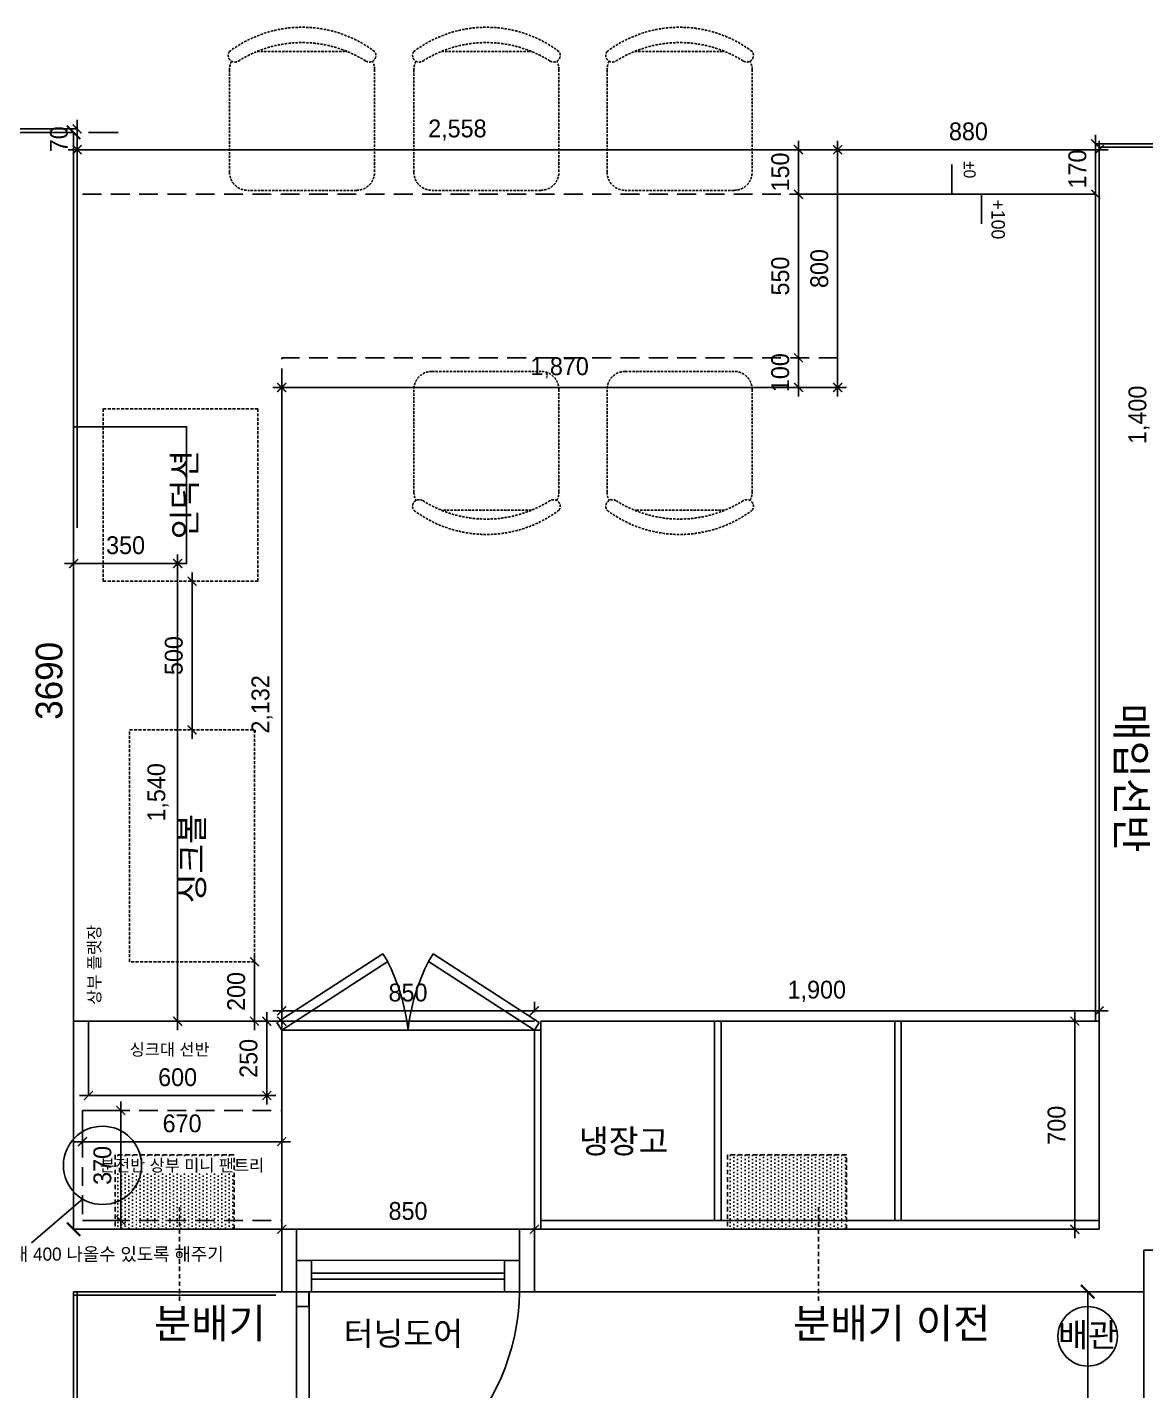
# Model space of a CAD drawing. Header units: millimetres. Extents: x -551172 to 232469, y -3435 to 261611.
# Drawn here: x 123386 to 127148, y 101172 to 105759 of the extents above; entities that cross this region are included whole.
import ezdxf

# ---------------------------------------------------------------- set-up
doc = ezdxf.new("R2010")
doc.units = ezdxf.units.MM
doc.header["$LTSCALE"] = 10
doc.header["$PDMODE"] = 3
for name, pattern in [('DASHEDX2', [1.5, 1, -0.5]), ('DH-HID2', [1.2, 0.8, -0.4]), ('HID', [2.5, 1.5, -1]), ('HIDDEN', [9.525, 6.35, -3.175])]:
    doc.linetypes.add(name, pattern=pattern)
doc.layers.get('DEFPOINTS').update_dxf_attribs({"color": 248})
for name, color, linetype in [('0-ELC TEXT', 7, 'Continuous'), ('06-FUR', 6, 'Continuous'), ('07-DIM WAL', 5, 'Continuous'), ('3.기호.계단선', 30, 'Continuous'), ('C-FIN', 5, 'Continuous'), ('F-FIN', 5, 'Continuous'), ('FU-FURM', 251, 'DH-HID2'), ('Layer 1', 7, 'Continuous'), ('도면층2', 2, 'Continuous'), ('도면층4', 4, 'Continuous'), ('도면층5', 5, 'Continuous')]:
    doc.layers.add(name, color=color, linetype=linetype)
doc.styles.add('HY 울릉도 L', font='')
doc.styles.add('YOURNAME', font='HY울릉도M.TTF')
doc.styles.add('코레일둥고', font='Korail_Round_Gothic_Medium.ttf')
doc.styles.get('HY 울릉도 L').set_extended_font_data('HY울릉도L')
doc.linetypes.add('ZIGZAG', pattern='A,0.0001,-0.2,[131,ltypeshp.shx,S=0.2,R=0,X=-0.2,Y=0],-0.4,[131,ltypeshp.shx,S=0.2,R=180,X=0.2,Y=0],-0.2', length=0.8001)
doc.dimstyles.new('30', dxfattribs={"dimscale": 30, "dimtxt": 2, "dimasz": 1, "dimexe": 1, "dimexo": 1, "dimgap": 1, "dimtad": 1, "dimdec": 0, "dimrnd": 0.05, "dimdsep": 46, "dimlunit": 6, "dimtxsty": 'HY 울릉도 L', "dimblk": 'ARCHTICK', "dimcen": 2.5, "dimdle": 1, "dimclrd": 133, "dimclre": 133, "dimclrt": 30, "dimadec": 0, "dimazin": 0, "dimtfac": 1, "dimtdec": 0, "dimtix": 1, "dimtmove": 2, "dimatfit": 3, "dimldrblk": 'ARCHTICK', "dimfxl": 1, "dimlwd": -1, "dimlwe": -1, "dimarcsym": 0})
doc.dimstyles.new('YOURNAME-50', dxfattribs={"dimscale": 50, "dimtxt": 1.8, "dimasz": 0.9, "dimexe": 1, "dimexo": 3, "dimgap": 0.7, "dimtad": 1, "dimdec": 0, "dimzin": 0, "dimdsep": 46, "dimtxsty": 'YOURNAME', "dimblk": 'ARCHTICK', "dimcen": 0, "dimclrd": 1, "dimclre": 1, "dimclrt": 7, "dimadec": 0, "dimazin": 0, "dimtfac": 1, "dimtdec": 0, "dimtix": 1, "dimtmove": 2, "dimatfit": 3, "dimldrblk": 'ARCHTICK', "dimfxl": 1, "dimtolj": 1, "dimtzin": 0, "dimarcsym": 0})

# ---------------------------------------------------------------- blocks, each defined once
blk = doc.blocks.new('_ArchTick')
at = {"color": 0, "linetype": 'ByBlock', "const_width": 0.15}
blk.add_lwpolyline([(-0.5, -0.5), (0.5, 0.5)], dxfattribs=at)
blk = doc.blocks.new('*D853')
at = {"layer": '07-DIM WAL', "color": 1, "lineweight": -2, "transparency": 16777216}
for p, q in [((123541.4, 101715.3), (123541.4, 105405.3)), ((123691.4, 105405.3), (123591.4, 105405.3)), ((123691.4, 101715.3), (123591.4, 101715.3))]:
    blk.add_line(p, q, dxfattribs=at)
at = {"layer": 'DEFPOINTS', "color": 0, "transparency": 16777216}
for p in [(123541.4, 105405.3), (123541.4, 105405.3), (123541.4, 101715.3)]:
    blk.add_point(p, dxfattribs=at)
at = {"layer": '07-DIM WAL', "color": 1, "lineweight": -2, "transparency": 16777216, "xscale": 45, "yscale": 45, "zscale": 45}
for p, rotation in [((123541.4, 105405.3), 90), ((123541.4, 101715.3), 270)]:
    blk.add_blockref('_ArchTick', p, dxfattribs=dict(at, rotation=rotation))
at = {"layer": '07-DIM WAL', "color": 7, "transparency": 16777216, "insert": (123459.5, 103560.3), "char_height": 90, "attachment_point": 5, "rotation": 90, "style": 'YOURNAME'}
blk.add_mtext('\\A1;3690', dxfattribs=at)
blk = doc.blocks.new('*D855')
at = {"layer": '07-DIM WAL', "color": 1, "lineweight": -2, "transparency": 16777216}
for p, q in [((126991.4, 101505.3), (126902.5, 101505.3)), ((126952.5, 100185.3), (126952.5, 101505.3)), ((126991.4, 100185.3), (126902.5, 100185.3))]:
    blk.add_line(p, q, dxfattribs=at)
at = {"layer": 'DEFPOINTS', "color": 0, "transparency": 16777216}
for p in [(126952.5, 101505.3), (127141.4, 101505.3), (127141.4, 100185.3)]:
    blk.add_point(p, dxfattribs=at)
at = {"layer": '07-DIM WAL', "color": 1, "lineweight": -2, "transparency": 16777216, "xscale": 45, "yscale": 45, "zscale": 45}
for p, rotation in [((126952.5, 101505.3), 90), ((126952.5, 100185.3), 270)]:
    blk.add_blockref('_ArchTick', p, dxfattribs=dict(at, rotation=rotation))
at = {"layer": '07-DIM WAL', "color": 7, "transparency": 16777216, "insert": (126870.7, 100845.3), "char_height": 90, "attachment_point": 5, "rotation": 90, "style": 'YOURNAME'}
blk.add_mtext('\\A1;1320', dxfattribs=at)
blk = doc.blocks.new('*D899')
at = {"layer": '06-FUR', "color": 133, "transparency": 16777216}
for p, q in [((127191.4, 103725.3), (127191.4, 105185.3)), ((127221.4, 105155.3), (127221.4, 105155.3)), ((127221.4, 103755.3), (127221.4, 103755.3))]:
    blk.add_line(p, q, dxfattribs=at)
at = {"layer": 'DEFPOINTS', "color": 0, "transparency": 16777216}
for p in [(127191.4, 105155.3), (127191.4, 105155.3), (127191.4, 103755.3)]:
    blk.add_point(p, dxfattribs=at)
at = {"layer": '06-FUR', "color": 133, "transparency": 16777216, "xscale": 30, "yscale": 30, "zscale": 30}
for p, rotation in [((127191.4, 105155.3), 90), ((127191.4, 103755.3), 270)]:
    blk.add_blockref('_ArchTick', p, dxfattribs=dict(at, rotation=rotation))
at = {"layer": '06-FUR', "color": 30, "transparency": 16777216, "insert": (127125.4, 104455.3), "char_height": 60, "attachment_point": 5, "rotation": 90, "style": 'HY 울릉도 L'}
blk.add_mtext('1,400', dxfattribs=at)
blk = doc.blocks.new('*D926')
at = {"layer": 'DEFPOINTS', "color": 0, "transparency": 16777216}
for p in [(123553.4, 105417.3), (123553.4, 105417.3), (123553.4, 105347.3)]:
    blk.add_point(p, dxfattribs=at)
at = {"layer": '도면층2', "color": 133, "transparency": 16777216}
for p, q in [((123553.4, 105417.3), (123553.4, 105447.3)), ((123553.4, 105347.3), (123553.4, 105417.3)), ((123583.4, 105417.3), (123583.4, 105417.3)), ((123553.4, 105347.3), (123553.4, 105317.3)), ((123583.4, 105347.3), (123583.4, 105347.3))]:
    blk.add_line(p, q, dxfattribs=at)
at = {"layer": '도면층2', "color": 133, "transparency": 16777216, "xscale": 30, "yscale": 30, "zscale": 30}
for p, rotation in [((123553.4, 105417.3), 270), ((123553.4, 105347.3), 90)]:
    blk.add_blockref('_ArchTick', p, dxfattribs=dict(at, rotation=rotation))
at = {"layer": '도면층2', "color": 30, "transparency": 16777216, "insert": (123492.1, 105382.3), "char_height": 60, "attachment_point": 5, "rotation": 90, "style": 'HY 울릉도 L'}
blk.add_mtext('70', dxfattribs=at)
blk = doc.blocks.new('*D927')
at = {"layer": '06-FUR', "color": 133, "transparency": 16777216}
for p, q in [((124241.4, 102385.3), (124241.4, 104577.3)), ((124271.4, 104547.3), (124271.4, 104547.3)), ((124271.4, 102415.3), (124271.4, 102415.3))]:
    blk.add_line(p, q, dxfattribs=at)
at = {"layer": 'DEFPOINTS', "color": 0, "transparency": 16777216}
for p in [(124241.4, 104547.3), (124241.4, 104547.3), (124241.4, 102415.3)]:
    blk.add_point(p, dxfattribs=at)
at = {"layer": '06-FUR', "color": 133, "transparency": 16777216, "xscale": 30, "yscale": 30, "zscale": 30}
for p, rotation in [((124241.4, 104547.3), 90), ((124241.4, 102415.3), 270)]:
    blk.add_blockref('_ArchTick', p, dxfattribs=dict(at, rotation=rotation))
at = {"layer": '06-FUR', "color": 30, "transparency": 16777216, "insert": (124175.4, 103481.3), "char_height": 60, "attachment_point": 5, "rotation": 90, "style": 'HY 울릉도 L'}
blk.add_mtext('2,132', dxfattribs=at)
blk = doc.blocks.new('*D890')
at = {"layer": '06-FUR', "color": 133, "transparency": 16777216}
for p, q in [((124241.4, 101640.3), (124241.4, 101745.3)), ((125091.4, 101640.3), (125091.4, 101745.3)), ((125121.4, 101715.3), (124211.4, 101715.3))]:
    blk.add_line(p, q, dxfattribs=at)
at = {"layer": 'DEFPOINTS', "color": 0, "transparency": 16777216}
for p in [(124241.4, 101715.3), (124241.4, 101610.3), (125091.4, 101610.3)]:
    blk.add_point(p, dxfattribs=at)
at = {"layer": '06-FUR', "color": 133, "transparency": 16777216, "xscale": 30, "yscale": 30, "zscale": 30, "rotation": 180}
blk.add_blockref('_ArchTick', (124241.4, 101715.3), dxfattribs=at)
at = {"layer": '06-FUR', "color": 133, "transparency": 16777216, "xscale": 30, "yscale": 30, "zscale": 30}
blk.add_blockref('_ArchTick', (125091.4, 101715.3), dxfattribs=at)
at = {"layer": '06-FUR', "color": 30, "transparency": 16777216, "insert": (124666.4, 101776.6), "char_height": 60, "attachment_point": 5, "style": 'HY 울릉도 L'}
blk.add_mtext('850', dxfattribs=at)
blk = doc.blocks.new('*D885')
at = {"layer": '06-FUR', "color": 133, "transparency": 16777216}
for p, q in [((126991.4, 105265.3), (126991.4, 105377.3)), ((126081.4, 105347.3), (127021.4, 105347.3))]:
    blk.add_line(p, q, dxfattribs=at)
at = {"layer": 'DEFPOINTS', "color": 0, "transparency": 16777216}
for p in [(126111.4, 105347.3), (126991.4, 105347.3), (126991.4, 105235.3)]:
    blk.add_point(p, dxfattribs=at)
at = {"layer": '06-FUR', "color": 133, "transparency": 16777216, "xscale": 30, "yscale": 30, "zscale": 30, "rotation": 180}
blk.add_blockref('_ArchTick', (126111.4, 105347.3), dxfattribs=at)
at = {"layer": '06-FUR', "color": 133, "transparency": 16777216, "xscale": 30, "yscale": 30, "zscale": 30}
blk.add_blockref('_ArchTick', (126991.4, 105347.3), dxfattribs=at)
at = {"layer": '06-FUR', "color": 30, "transparency": 16777216, "insert": (126551.4, 105408.6), "char_height": 60, "attachment_point": 5, "style": 'HY 울릉도 L'}
blk.add_mtext('880', dxfattribs=at)
blk = doc.blocks.new('*D886')
at = {"layer": '06-FUR', "color": 133, "transparency": 16777216}
for p, q in [((126111.4, 104517.3), (126111.4, 105377.3)), ((126141.4, 105347.3), (126141.4, 105347.3)), ((126141.4, 104547.3), (126141.4, 104547.3))]:
    blk.add_line(p, q, dxfattribs=at)
at = {"layer": 'DEFPOINTS', "color": 0, "transparency": 16777216}
for p in [(126111.4, 105347.3), (126111.4, 105347.3), (126111.4, 104547.3)]:
    blk.add_point(p, dxfattribs=at)
at = {"layer": '06-FUR', "color": 133, "transparency": 16777216, "xscale": 30, "yscale": 30, "zscale": 30}
for p, rotation in [((126111.4, 105347.3), 90), ((126111.4, 104547.3), 270)]:
    blk.add_blockref('_ArchTick', p, dxfattribs=dict(at, rotation=rotation))
at = {"layer": '06-FUR', "color": 30, "transparency": 16777216, "insert": (126050.1, 104947.3), "char_height": 60, "attachment_point": 5, "rotation": 90, "style": 'HY 울릉도 L'}
blk.add_mtext('800', dxfattribs=at)
blk = doc.blocks.new('*D887')
at = {"layer": '06-FUR', "color": 133, "transparency": 16777216}
blk.add_line((124211.4, 104547.3), (126141.4, 104547.3), dxfattribs=at)
at = {"layer": 'DEFPOINTS', "color": 0, "transparency": 16777216}
for p in [(124241.4, 104547.3), (126111.4, 104547.3), (126111.4, 104547.3)]:
    blk.add_point(p, dxfattribs=at)
at = {"layer": '06-FUR', "color": 133, "transparency": 16777216, "xscale": 30, "yscale": 30, "zscale": 30, "rotation": 180}
blk.add_blockref('_ArchTick', (124241.4, 104547.3), dxfattribs=at)
at = {"layer": '06-FUR', "color": 133, "transparency": 16777216, "xscale": 30, "yscale": 30, "zscale": 30}
blk.add_blockref('_ArchTick', (126111.4, 104547.3), dxfattribs=at)
at = {"layer": '06-FUR', "color": 30, "transparency": 16777216, "insert": (125176.4, 104613.2), "char_height": 60, "attachment_point": 5, "style": 'HY 울릉도 L'}
blk.add_mtext('1,870', dxfattribs=at)
blk = doc.blocks.new('*D888')
at = {"layer": '06-FUR', "color": 133, "transparency": 16777216}
blk.add_line((126141.4, 105347.3), (123523.4, 105347.3), dxfattribs=at)
at = {"layer": 'DEFPOINTS', "color": 0, "transparency": 16777216}
for p in [(123553.4, 105347.3), (123553.4, 105347.3), (126111.4, 105347.3)]:
    blk.add_point(p, dxfattribs=at)
at = {"layer": '06-FUR', "color": 133, "transparency": 16777216, "xscale": 30, "yscale": 30, "zscale": 30, "rotation": 180}
blk.add_blockref('_ArchTick', (123553.4, 105347.3), dxfattribs=at)
at = {"layer": '06-FUR', "color": 133, "transparency": 16777216, "xscale": 30, "yscale": 30, "zscale": 30}
blk.add_blockref('_ArchTick', (126111.4, 105347.3), dxfattribs=at)
at = {"layer": '06-FUR', "color": 30, "transparency": 16777216, "insert": (124832.4, 105413.2), "char_height": 60, "attachment_point": 5, "style": 'HY 울릉도 L'}
blk.add_mtext('2,558', dxfattribs=at)
blk = doc.blocks.new('*D889')
at = {"layer": '06-FUR', "color": 133, "transparency": 16777216}
for p, q in [((124241.4, 102445.3), (124241.4, 102480)), ((125091.4, 102445.3), (125091.4, 102480)), ((125121.4, 102450), (124211.4, 102450))]:
    blk.add_line(p, q, dxfattribs=at)
at = {"layer": 'DEFPOINTS', "color": 0, "transparency": 16777216}
for p in [(124241.4, 102450), (124241.4, 102415.3), (125091.4, 102415.3)]:
    blk.add_point(p, dxfattribs=at)
at = {"layer": '06-FUR', "color": 133, "transparency": 16777216, "xscale": 30, "yscale": 30, "zscale": 30, "rotation": 180}
blk.add_blockref('_ArchTick', (124241.4, 102450), dxfattribs=at)
at = {"layer": '06-FUR', "color": 133, "transparency": 16777216, "xscale": 30, "yscale": 30, "zscale": 30}
blk.add_blockref('_ArchTick', (125091.4, 102450), dxfattribs=at)
at = {"layer": '06-FUR', "color": 30, "transparency": 16777216, "insert": (124666.4, 102511.3), "char_height": 60, "attachment_point": 5, "style": 'HY 울릉도 L'}
blk.add_mtext('850', dxfattribs=at)
blk = doc.blocks.new('*D939')
at = {"layer": '06-FUR', "color": 133, "transparency": 16777216}
for p, q in [((126909.4, 102445.3), (126909.4, 101685.3)), ((126939.4, 102415.3), (126939.4, 102415.3)), ((126939.4, 101715.3), (126939.4, 101715.3))]:
    blk.add_line(p, q, dxfattribs=at)
at = {"layer": 'DEFPOINTS', "color": 0, "transparency": 16777216}
for p in [(126909.4, 102415.3), (126909.4, 101715.3), (126909.4, 101715.3)]:
    blk.add_point(p, dxfattribs=at)
at = {"layer": '06-FUR', "color": 133, "transparency": 16777216, "xscale": 30, "yscale": 30, "zscale": 30}
for p, rotation in [((126909.4, 102415.3), 90), ((126909.4, 101715.3), 270)]:
    blk.add_blockref('_ArchTick', p, dxfattribs=dict(at, rotation=rotation))
at = {"layer": '06-FUR', "color": 30, "transparency": 16777216, "insert": (126848.1, 102065.3), "char_height": 60, "attachment_point": 5, "rotation": 90, "style": 'HY 울릉도 L'}
blk.add_mtext('700', dxfattribs=at)
blk = doc.blocks.new('*D965')
at = {"layer": 'C-FIN', "color": 133, "transparency": 16777216}
for p, q in [((123891.4, 103985), (123891.4, 102385.3)), ((123921.4, 103955), (123921.4, 103955)), ((123921.4, 102415.3), (123921.4, 102415.3))]:
    blk.add_line(p, q, dxfattribs=at)
at = {"layer": 'DEFPOINTS', "color": 0, "transparency": 16777216}
for p in [(123891.4, 103955), (123891.4, 102415.3), (123891.4, 102415.3)]:
    blk.add_point(p, dxfattribs=at)
at = {"layer": 'C-FIN', "color": 133, "transparency": 16777216, "xscale": 30, "yscale": 30, "zscale": 30}
for p, rotation in [((123891.4, 103955), 90), ((123891.4, 102415.3), 270)]:
    blk.add_blockref('_ArchTick', p, dxfattribs=dict(at, rotation=rotation))
at = {"layer": 'C-FIN', "color": 30, "transparency": 16777216, "insert": (123825.4, 103185.2), "char_height": 60, "attachment_point": 5, "rotation": 90, "style": 'HY 울릉도 L'}
blk.add_mtext('1,540', dxfattribs=at)
blk = doc.blocks.new('*D966')
at = {"layer": 'C-FIN', "color": 133, "transparency": 16777216}
blk.add_line((123511.4, 103955), (123921.4, 103955), dxfattribs=at)
at = {"layer": 'DEFPOINTS', "color": 0, "transparency": 16777216}
for p in [(123541.4, 103955), (123891.4, 103955), (123891.4, 103955)]:
    blk.add_point(p, dxfattribs=at)
at = {"layer": 'C-FIN', "color": 133, "transparency": 16777216, "xscale": 30, "yscale": 30, "zscale": 30, "rotation": 180}
blk.add_blockref('_ArchTick', (123541.4, 103955), dxfattribs=at)
at = {"layer": 'C-FIN', "color": 133, "transparency": 16777216, "xscale": 30, "yscale": 30, "zscale": 30}
blk.add_blockref('_ArchTick', (123891.4, 103955), dxfattribs=at)
at = {"layer": 'C-FIN', "color": 30, "transparency": 16777216, "insert": (123716.4, 104016.3), "char_height": 60, "attachment_point": 5, "style": 'HY 울릉도 L'}
blk.add_mtext('350', dxfattribs=at)
blk = doc.blocks.new('*D967')
at = {"layer": 'C-FIN', "color": 133, "transparency": 16777216}
for p, q in [((125091.4, 102445.3), (125091.4, 102480)), ((126991.4, 102445.3), (126991.4, 102480)), ((125061.4, 102450), (127021.4, 102450))]:
    blk.add_line(p, q, dxfattribs=at)
at = {"layer": 'DEFPOINTS', "color": 0, "transparency": 16777216}
for p in [(126991.4, 102450), (125091.4, 102415.3), (126991.4, 102415.3)]:
    blk.add_point(p, dxfattribs=at)
at = {"layer": 'C-FIN', "color": 133, "transparency": 16777216, "xscale": 30, "yscale": 30, "zscale": 30, "rotation": 180}
blk.add_blockref('_ArchTick', (125091.4, 102450), dxfattribs=at)
at = {"layer": 'C-FIN', "color": 133, "transparency": 16777216, "xscale": 30, "yscale": 30, "zscale": 30}
blk.add_blockref('_ArchTick', (126991.4, 102450), dxfattribs=at)
at = {"layer": 'C-FIN', "color": 30, "transparency": 16777216, "insert": (126041.4, 102516), "char_height": 60, "attachment_point": 5, "style": 'HY 울릉도 L'}
blk.add_mtext('1,900', dxfattribs=at)
blk = doc.blocks.new('*D971')
at = {"layer": 'C-FIN', "color": 133, "transparency": 16777216}
for p, q in [((126979.4, 105367.3), (126979.4, 105397.3)), ((126979.4, 105197.3), (126979.4, 105367.3)), ((127009.4, 105367.3), (127009.4, 105367.3)), ((126979.4, 105197.3), (126979.4, 105167.3)), ((127009.4, 105197.3), (127009.4, 105197.3))]:
    blk.add_line(p, q, dxfattribs=at)
at = {"layer": 'DEFPOINTS', "color": 0, "transparency": 16777216}
for p in [(126979.4, 105367.3), (126979.4, 105367.3), (126979.4, 105197.3)]:
    blk.add_point(p, dxfattribs=at)
at = {"layer": 'C-FIN', "color": 133, "transparency": 16777216, "xscale": 30, "yscale": 30, "zscale": 30}
for p, rotation in [((126979.4, 105367.3), 270), ((126979.4, 105197.3), 90)]:
    blk.add_blockref('_ArchTick', p, dxfattribs=dict(at, rotation=rotation))
at = {"layer": 'C-FIN', "color": 30, "transparency": 16777216, "insert": (126918.1, 105282.3), "char_height": 60, "attachment_point": 5, "rotation": 90, "style": 'HY 울릉도 L'}
blk.add_mtext('170', dxfattribs=at)
blk = doc.blocks.new('*D972')
at = {"layer": 'C-FIN', "color": 133, "transparency": 16777216}
for p, q in [((125980, 105347.3), (125980, 105377.3)), ((126081.4, 105347.3), (125950, 105347.3)), ((125980, 105197.3), (125980, 105347.3)), ((126081.4, 105197.3), (125950, 105197.3)), ((125980, 105197.3), (125980, 105167.3))]:
    blk.add_line(p, q, dxfattribs=at)
at = {"layer": 'DEFPOINTS', "color": 0, "transparency": 16777216}
for p in [(125980, 105347.3), (126111.4, 105347.3), (126111.4, 105197.3)]:
    blk.add_point(p, dxfattribs=at)
at = {"layer": 'C-FIN', "color": 133, "transparency": 16777216, "xscale": 30, "yscale": 30, "zscale": 30}
for p, rotation in [((125980, 105347.3), 270), ((125980, 105197.3), 90)]:
    blk.add_blockref('_ArchTick', p, dxfattribs=dict(at, rotation=rotation))
at = {"layer": 'C-FIN', "color": 30, "transparency": 16777216, "insert": (125918.7, 105272.3), "char_height": 60, "attachment_point": 5, "rotation": 90, "style": 'HY 울릉도 L'}
blk.add_mtext('150', dxfattribs=at)
blk = doc.blocks.new('*D973')
at = {"layer": 'C-FIN', "color": 133, "transparency": 16777216}
for p, q in [((125980, 104647), (125980, 104677)), ((125980, 104647), (125980, 104547.3)), ((126010, 104647), (126010, 104647)), ((125980, 104547.3), (125980, 104517.3)), ((126010, 104547.3), (126010, 104547.3))]:
    blk.add_line(p, q, dxfattribs=at)
at = {"layer": 'DEFPOINTS', "color": 0, "transparency": 16777216}
for p in [(125980, 104647), (125980, 104547.3), (125980, 104547.3)]:
    blk.add_point(p, dxfattribs=at)
at = {"layer": 'C-FIN', "color": 133, "transparency": 16777216, "xscale": 30, "yscale": 30, "zscale": 30}
for p, rotation in [((125980, 104647), 270), ((125980, 104547.3), 90)]:
    blk.add_blockref('_ArchTick', p, dxfattribs=dict(at, rotation=rotation))
at = {"layer": 'C-FIN', "color": 30, "transparency": 16777216, "insert": (125918.7, 104597.2), "char_height": 60, "attachment_point": 5, "rotation": 90, "style": 'HY 울릉도 L'}
blk.add_mtext('100', dxfattribs=at)
blk = doc.blocks.new('*D981')
at = {"layer": 'C-FIN', "color": 133, "transparency": 16777216}
for p, q in [((124150, 102615.3), (124150, 102645.3)), ((124150, 102615.3), (124150, 102415.3)), ((124180, 102615.3), (124180, 102615.3)), ((124150, 102415.3), (124150, 102385.3)), ((124180, 102415.3), (124180, 102415.3))]:
    blk.add_line(p, q, dxfattribs=at)
at = {"layer": 'DEFPOINTS', "color": 0, "transparency": 16777216}
for p in [(124150, 102615.3), (124150, 102415.3), (124150, 102415.3)]:
    blk.add_point(p, dxfattribs=at)
at = {"layer": 'C-FIN', "color": 133, "transparency": 16777216, "xscale": 30, "yscale": 30, "zscale": 30}
for p, rotation in [((124150, 102615.3), 270), ((124150, 102415.3), 90)]:
    blk.add_blockref('_ArchTick', p, dxfattribs=dict(at, rotation=rotation))
at = {"layer": 'C-FIN', "color": 30, "transparency": 16777216, "insert": (124088.7, 102515.3), "char_height": 60, "attachment_point": 5, "rotation": 90, "style": 'HY 울릉도 L'}
blk.add_mtext('200', dxfattribs=at)
blk = doc.blocks.new('*D982')
at = {"layer": 'C-FIN', "color": 133, "transparency": 16777216}
for p, q in [((123940, 103365.3), (123940, 103925.3)), ((123970, 103895.3), (123970, 103895.3)), ((123970, 103395.3), (123970, 103395.3))]:
    blk.add_line(p, q, dxfattribs=at)
at = {"layer": 'DEFPOINTS', "color": 0, "transparency": 16777216}
for p in [(123940, 103895.3), (123940, 103895.3), (123940, 103395.3)]:
    blk.add_point(p, dxfattribs=at)
at = {"layer": 'C-FIN', "color": 133, "transparency": 16777216, "xscale": 30, "yscale": 30, "zscale": 30}
for p, rotation in [((123940, 103895.3), 90), ((123940, 103395.3), 270)]:
    blk.add_blockref('_ArchTick', p, dxfattribs=dict(at, rotation=rotation))
at = {"layer": 'C-FIN', "color": 30, "transparency": 16777216, "insert": (123878.7, 103645.3), "char_height": 60, "attachment_point": 5, "rotation": 90, "style": 'HY 울릉도 L'}
blk.add_mtext('500', dxfattribs=at)
blk = doc.blocks.new('*D983')
at = {"layer": '06-FUR', "color": 133, "transparency": 16777216}
blk.add_line((124191.4, 102445.3), (124191.4, 102135.3), dxfattribs=at)
at = {"layer": 'DEFPOINTS', "color": 0, "transparency": 16777216}
for p in [(124191.4, 102415.3), (124191.4, 102165.3), (124191.4, 102165.3)]:
    blk.add_point(p, dxfattribs=at)
at = {"layer": '06-FUR', "color": 133, "transparency": 16777216, "xscale": 30, "yscale": 30, "zscale": 30}
for p, rotation in [((124191.4, 102415.3), 90), ((124191.4, 102165.3), 270)]:
    blk.add_blockref('_ArchTick', p, dxfattribs=dict(at, rotation=rotation))
at = {"layer": '06-FUR', "color": 30, "transparency": 16777216, "insert": (124130.1, 102290.3), "char_height": 60, "attachment_point": 5, "rotation": 90, "style": 'HY 울릉도 L'}
blk.add_mtext('250', dxfattribs=at)
blk = doc.blocks.new('*D984')
at = {"layer": '06-FUR', "color": 133, "transparency": 16777216}
for p, q in [((124221.4, 102165.3), (123561.4, 102165.3)), ((124191.4, 102135.3), (124191.4, 102135.3))]:
    blk.add_line(p, q, dxfattribs=at)
at = {"layer": 'DEFPOINTS', "color": 0, "transparency": 16777216}
for p in [(123591.4, 102165.3), (123591.4, 102165.3), (124191.4, 102165.3)]:
    blk.add_point(p, dxfattribs=at)
at = {"layer": '06-FUR', "color": 133, "transparency": 16777216, "xscale": 30, "yscale": 30, "zscale": 30, "rotation": 180}
blk.add_blockref('_ArchTick', (123591.4, 102165.3), dxfattribs=at)
at = {"layer": '06-FUR', "color": 133, "transparency": 16777216, "xscale": 30, "yscale": 30, "zscale": 30}
blk.add_blockref('_ArchTick', (124191.4, 102165.3), dxfattribs=at)
at = {"layer": '06-FUR', "color": 30, "transparency": 16777216, "insert": (123891.4, 102226.6), "char_height": 60, "attachment_point": 5, "style": 'HY 울릉도 L'}
blk.add_mtext('600', dxfattribs=at)
blk = doc.blocks.new('*D985')
at = {"layer": '06-FUR', "color": 133, "transparency": 16777216}
for p, q in [((123571.4, 102085.3), (123571.4, 101980)), ((124241.4, 102085.3), (124241.4, 101980)), ((124271.4, 102010), (123541.4, 102010))]:
    blk.add_line(p, q, dxfattribs=at)
at = {"layer": 'DEFPOINTS', "color": 0, "transparency": 16777216}
for p in [(123571.4, 102115.3), (124241.4, 102115.3), (123571.4, 102010)]:
    blk.add_point(p, dxfattribs=at)
at = {"layer": '06-FUR', "color": 133, "transparency": 16777216, "xscale": 30, "yscale": 30, "zscale": 30, "rotation": 180}
blk.add_blockref('_ArchTick', (123571.4, 102010), dxfattribs=at)
at = {"layer": '06-FUR', "color": 133, "transparency": 16777216, "xscale": 30, "yscale": 30, "zscale": 30}
blk.add_blockref('_ArchTick', (124241.4, 102010), dxfattribs=at)
at = {"layer": '06-FUR', "color": 30, "transparency": 16777216, "insert": (123906.4, 102071.3), "char_height": 60, "attachment_point": 5, "style": 'HY 울릉도 L'}
blk.add_mtext('670', dxfattribs=at)
blk = doc.blocks.new('*D986')
at = {"layer": '06-FUR', "color": 133, "transparency": 16777216}
for p, q in [((123601.4, 102115.3), (123730, 102115.3)), ((123700, 102145.3), (123700, 101715.3)), ((123601.4, 101745.3), (123730, 101745.3))]:
    blk.add_line(p, q, dxfattribs=at)
at = {"layer": 'DEFPOINTS', "color": 0, "transparency": 16777216}
for p in [(123571.4, 102115.3), (123571.4, 101745.3), (123700, 101745.3)]:
    blk.add_point(p, dxfattribs=at)
at = {"layer": '06-FUR', "color": 133, "transparency": 16777216, "xscale": 30, "yscale": 30, "zscale": 30}
for p, rotation in [((123700, 102115.3), 90), ((123700, 101745.3), 270)]:
    blk.add_blockref('_ArchTick', p, dxfattribs=dict(at, rotation=rotation))
at = {"layer": '06-FUR', "color": 30, "transparency": 16777216, "insert": (123638.7, 101930.3), "char_height": 60, "attachment_point": 5, "rotation": 90, "style": 'HY 울릉도 L'}
blk.add_mtext('370', dxfattribs=at)
blk = doc.blocks.new('*D987')
at = {"layer": 'C-FIN', "color": 133, "transparency": 16777216}
for p, q in [((125980, 105227.3), (125980, 104617)), ((126010, 105197.3), (126010, 105197.3)), ((126010, 104647), (126010, 104647))]:
    blk.add_line(p, q, dxfattribs=at)
at = {"layer": 'DEFPOINTS', "color": 0, "transparency": 16777216}
for p in [(125980, 105197.3), (125980, 104647), (125980, 104647)]:
    blk.add_point(p, dxfattribs=at)
at = {"layer": 'C-FIN', "color": 133, "transparency": 16777216, "xscale": 30, "yscale": 30, "zscale": 30}
for p, rotation in [((125980, 105197.3), 90), ((125980, 104647), 270)]:
    blk.add_blockref('_ArchTick', p, dxfattribs=dict(at, rotation=rotation))
at = {"layer": 'C-FIN', "color": 30, "transparency": 16777216, "insert": (125918.7, 104922.2), "char_height": 60, "attachment_point": 5, "rotation": 90, "style": 'HY 울릉도 L'}
blk.add_mtext('550', dxfattribs=at)

msp = doc.modelspace()

# ---------------------------------------------------------------- hatches: boundary and pattern name
at = {"layer": '3.기호.계단선', "linetype": 'HID'}
h = msp.add_hatch(dxfattribs=at)
h.set_pattern_fill('DOTS', color=256, scale=200, angle=-90)
h.set_pattern_definition([(270, (106402.536, 90256.841), (12.5, -6.25), [0, -12.5])])
h.paths.add_polyline_path([(123681.4, 101965.3), (123681.4, 101715.3), (124081.4, 101715.3), (124081.4, 101965.3)])
at = {"layer": '3.기호.계단선', "linetype": 'HID', "true_color": 0x636466}
h = msp.add_hatch(dxfattribs=at)
h.set_pattern_fill('DOTS', color=251, scale=200, angle=-90)
h.set_pattern_definition([(270, (108462.536, 90256.841), (12.5, -6.25), [0, -12.5])])
h.paths.add_polyline_path([(125741.4, 101965.3), (125741.4, 101715.3), (126141.4, 101715.3), (126141.4, 101965.3)])

# ---------------------------------------------------------------- linework, layer by layer
at = {"layer": '0-ELC TEXT', "color": 240, "true_color": 0xed1f24}
msp.add_line((123571.4, 101817.1), (123400, 101670), dxfattribs=at)
at = {"layer": '0-ELC TEXT', "color": 240, "linetype": 'ZIGZAG', "ltscale": 5, "true_color": 0xed1f24}
msp.add_circle((123638.7, 101930.3), 131.7, dxfattribs=at)
at = {"layer": '06-FUR'}
for p, q in [((126111.4, 105347.3), (123541.4, 105347.3)), ((126111.4, 104547.3), (126111.4, 105347.3)), ((126111.4, 105197.3), (126979.4, 105197.3)), ((124241.4, 102415.3), (124241.4, 104547.3)), ((124241.4, 104547.3), (126111.4, 104547.3)), ((123541.4, 102415.3), (124241.4, 102415.3)), ((123591.4, 102165.3), (123591.4, 102415.3)), ((124241.4, 102415.3), (124191.4, 102415.3)), ((124191.4, 102415.3), (124191.4, 102165.3)), ((124241.4, 102385.3), (124241.4, 101715.3)), ((124191.4, 102165.3), (123591.4, 102165.3)), ((127141.4, 101645.3), (127141.4, 101505.3)), ((127141.4, 101645.3), (127141.4, 101345.3)), ((127141.4, 101645.3), (127141.4, 101505.3)), ((127141.4, 101645.3), (127141.4, 101345.3)), ((127141.4, 101505.3), (127141.4, 101245.3)), ((127141.4, 101505.3), (127141.4, 101245.3))]:
    msp.add_line(p, q, dxfattribs=at)
at = {"layer": '06-FUR', "linetype": 'HIDDEN'}
for p, q in [((126111.4, 105197.3), (123553.4, 105197.3)), ((126111.4, 104647), (124241.4, 104647)), ((124241.4, 104547.3), (124241.4, 104647)), ((123571.4, 102115.3), (124241.4, 102115.3)), ((123571.4, 102115.3), (123571.4, 101745.3)), ((123571.4, 101745.3), (124241.4, 101745.3))]:
    msp.add_line(p, q, dxfattribs=at)
at = {"layer": '06-FUR', "color": 7, "linetype": 'DASHEDX2'}
for points in [[(124161.4, 104475.3), (124161.4, 103895.3), (123641.4, 103895.3), (123641.4, 104475.3)], [(124150, 103395.3), (124150, 102615.3), (123730, 102615.3), (123730, 103395.3)]]:
    msp.add_lwpolyline(points, close=True, dxfattribs=at)
at = {"layer": '06-FUR'}
for points in [[(123541.4, 102415.3), (123891.4, 102415.3), (123891.4, 103955), (123541.4, 103955)], [(125091.4, 102385.3), (125113.4, 102385.3), (125113.4, 101715.3), (125091.4, 101715.3)], [(125113.4, 101745.3), (125697.4, 101745.3), (125697.4, 102415.3), (125113.4, 102415.3)], [(125697.4, 102415.3), (125719.4, 102415.3), (125719.4, 101745.3), (125697.4, 101745.3)], [(125719.4, 101745.3), (126303.4, 101745.3), (126303.4, 102415.3), (125719.4, 102415.3)], [(126303.4, 102415.3), (126325.4, 102415.3), (126325.4, 101745.3), (126303.4, 101745.3)], [(126325.4, 101745.3), (126909.4, 101745.3), (126909.4, 102415.3), (126325.4, 102415.3)], [(126909.4, 102415.3), (126991.4, 102415.3), (126991.4, 101745.3), (126909.4, 101745.3)]]:
    msp.add_lwpolyline(points, close=True, dxfattribs=at)
msp.add_circle((126952.5, 101355.3), 100, dxfattribs=at)
at = {"layer": '3.기호.계단선', "linetype": 'HID'}
msp.add_line((123897.2, 101474.6), (123897.2, 101790.7), dxfattribs=at)
at = {"layer": '3.기호.계단선', "color": 251, "linetype": 'HID', "true_color": 0x636466}
msp.add_line((126047.2, 101474.6), (126047.2, 101790.7), dxfattribs=at)
at = {"layer": '3.기호.계단선'}
msp.add_lwpolyline([(126495.4, 105297.3), (126495.4, 105197.3), (126595.4, 105197.3), (126595.4, 105097.3)], dxfattribs=at)
at = {"layer": '3.기호.계단선', "linetype": 'HID'}
msp.add_lwpolyline([(123681.4, 101965.3), (123681.4, 101715.3), (124081.4, 101715.3), (124081.4, 101965.3)], close=True, dxfattribs=at)
at = {"layer": '3.기호.계단선', "color": 251, "linetype": 'HID', "true_color": 0x636466}
msp.add_lwpolyline([(125741.4, 101965.3), (125741.4, 101715.3), (126141.4, 101715.3), (126141.4, 101965.3)], close=True, dxfattribs=at)
at = {"layer": 'C-FIN'}
msp.add_lwpolyline([(123541.4, 103955), (123921.4, 103955), (123921.4, 104415), (123541.4, 104415)], close=True, dxfattribs=at)
for centre, start, end in [((123978.9, 102307.7), 6.4447, 26.521), ((125353.8, 102307.7), 153.479, 173.5553)]:
    msp.add_arc(centre, 691.8, start, end, dxfattribs=at)
at = {"layer": 'F-FIN'}
for p, q in [((122571.4, 105417.3), (123553.4, 105417.3)), ((123553.4, 105417.3), (123553.4, 104075)), ((126979.4, 102415.3), (126979.4, 105397.3)), ((126979.4, 105367.3), (127941.4, 105367.3))]:
    msp.add_line(p, q, dxfattribs=at)
at = {"layer": 'FU-FURM'}
for p, q in [((124158.8, 105677.9), (124461.2, 105677.9)), ((124558.3, 105664.5), (124558.3, 105664.5)), ((124778.8, 105677.9), (125081.2, 105677.9)), ((125178.3, 105664.5), (125178.3, 105664.5)), ((125428.8, 105677.9), (125731.2, 105677.9)), ((125828.3, 105664.5), (125828.3, 105664.5)), ((124066.2, 105271.5), (124066.2, 105616.9)), ((124553.8, 105616.9), (124553.8, 105271.5)), ((124686.2, 105271.5), (124686.2, 105616.9)), ((125173.8, 105616.9), (125173.8, 105271.5)), ((125336.2, 105271.5), (125336.2, 105616.9)), ((125823.8, 105616.9), (125823.8, 105271.5)), ((124492.9, 105210.5), (124127.1, 105210.5)), ((125112.9, 105210.5), (124747.1, 105210.5)), ((125762.9, 105210.5), (125397.1, 105210.5)), ((124747.1, 104601.6), (125112.9, 104601.6)), ((125397.1, 104601.6), (125762.9, 104601.6)), ((124686.2, 104195.2), (124686.2, 104540.6)), ((125173.8, 104540.6), (125173.8, 104195.2)), ((125336.2, 104195.2), (125336.2, 104540.6)), ((125823.8, 104540.6), (125823.8, 104195.2)), ((124681.7, 104147.5), (124681.7, 104147.5)), ((125081.2, 104134.2), (124778.8, 104134.2)), ((125331.7, 104147.5), (125331.7, 104147.5)), ((125731.2, 104134.2), (125428.8, 104134.2))]:
    msp.add_line(p, q, dxfattribs=at)
for centre, radius, start, end in [((124310, 105352.7), 406.4, 53.1301, 126.8699), ((124930, 105352.7), 406.4, 53.1301, 126.8699), ((125580, 105352.7), 406.4, 53.1301, 126.8699), ((124310, 105308.5), 399.1, 57.5758, 122.4242), ((124930, 105308.5), 399.1, 57.5758, 122.4242), ((125580, 105308.5), 399.1, 57.5758, 122.4242), ((124084, 105664.5), 22.3, 143.3099, 302.0274), ((124127.1, 105616.9), 61, 152.4156, 180), ((124536, 105664.5), 22.3, 237.9726, 36.6901), ((124492.9, 105616.9), 61, 0, 27.5844), ((124704, 105664.5), 22.3, 143.3099, 302.0274), ((124747.1, 105616.9), 61, 152.4156, 180), ((125156, 105664.5), 22.3, 237.9726, 36.6901), ((125112.9, 105616.9), 61, 0, 27.5844), ((125354, 105664.5), 22.3, 143.3099, 302.0274), ((125397.1, 105616.9), 61, 152.4156, 180), ((125806, 105664.5), 22.3, 237.9726, 36.6901), ((125762.9, 105616.9), 61, 0, 27.5844), ((124127.1, 105271.5), 61, 180, 270), ((124492.9, 105271.5), 61, 270, 0), ((124747.1, 105271.5), 61, 180, 270), ((125112.9, 105271.5), 61, 270, 0), ((125397.1, 105271.5), 61, 180, 270), ((125762.9, 105271.5), 61, 270, 0), ((124747.1, 104540.6), 61, 90, 180), ((125112.9, 104540.6), 61, 0, 90), ((125397.1, 104540.6), 61, 90, 180), ((125762.9, 104540.6), 61, 0, 90), ((124747.1, 104195.2), 61, 180, 207.5844), ((125112.9, 104195.2), 61, 332.4156, 0), ((125397.1, 104195.2), 61, 180, 207.5844), ((125762.9, 104195.2), 61, 332.4156, 0), ((124704, 104147.5), 22.3, 57.9726, 216.6901), ((124930, 104459.3), 406.4, 233.1301, 306.8699), ((124930, 104503.6), 399.1, 237.5758, 302.4242), ((125156, 104147.5), 22.3, 323.3099, 122.0274), ((125354, 104147.5), 22.3, 57.9726, 216.6901), ((125580, 104459.3), 406.4, 233.1301, 306.8699), ((125580, 104503.6), 399.1, 237.5758, 302.4242), ((125806, 104147.5), 22.3, 323.3099, 122.0274)]:
    msp.add_arc(centre, radius, start, end, dxfattribs=at)
at = {"layer": 'Layer 1'}
msp.add_line((127141.4, 100185.3), (127141.4, 101505.3), dxfattribs=at)
msp.add_line((127141.4, 100185.3), (127141.4, 101505.3), dxfattribs=at)
at = {"layer": '도면층2'}
for p, q in [((122541.4, 105405.3), (123541.4, 105405.3)), ((123541.4, 101715.3), (123541.4, 105405.3)), ((126991.4, 101715.3), (126991.4, 105355.3)), ((126991.4, 105355.3), (127941.4, 105355.3)), ((123541.4, 101715.3), (124221.4, 101715.3)), ((126991.4, 101715.3), (124221.4, 101715.3)), ((124241.4, 101715.3), (124241.4, 101505.3)), ((124241.4, 101715.3), (124241.4, 101505.3)), ((125091.4, 101715.3), (125091.4, 101505.3)), ((125091.4, 101715.3), (125091.4, 101505.3)), ((125091.4, 101660.3), (125091.4, 101610.3)), ((127141.4, 101505.3), (127141.4, 101645.3)), ((128291.4, 101645.3), (127141.4, 101645.3)), ((127141.4, 101505.3), (127141.4, 101645.3)), ((128291.4, 101645.3), (127141.4, 101645.3)), ((123541.4, 100185.3), (123541.4, 101505.3)), ((124221.4, 101505.3), (123541.4, 101505.3)), ((124221.4, 101493.3), (123541.4, 101493.3)), ((123553.4, 100185.3), (123553.4, 101505.3)), ((127141.4, 101505.3), (124221.4, 101505.3))]:
    msp.add_line(p, q, dxfattribs=at)
at = {"layer": '도면층4'}
for p, q in [((125091.4, 102415.3), (124241.4, 102415.3)), ((125091.4, 102385.3), (124241.4, 102385.3)), ((125091.4, 101660.3), (125091.4, 101610.3)), ((125041.4, 101610.3), (124291.4, 101611.4)), ((124991.4, 101567.8), (124341.4, 101567.8)), ((124991.4, 101547.8), (124341.4, 101547.8)), ((125041.4, 101505.3), (124291.4, 101505.3)), ((124333.3, 100755.3), (124334.4, 101505.3)), ((124291.4, 101455.3), (124291.4, 100805.3))]:
    msp.add_line(p, q, dxfattribs=at)
for points in [[(124225.1, 102410.5), (124581.6, 102641.7), (124598, 102616.6), (124241.4, 102385.3)], [(125107.7, 102410.5), (124751.1, 102641.7), (124734.8, 102616.6), (125091.4, 102385.3)], [(124241.4, 101505.3), (124291.4, 101505.3), (124291.4, 101715.3), (124241.4, 101715.3)], [(125041.4, 101505.3), (125091.4, 101505.3), (125091.4, 101715.3), (125041.4, 101715.3)], [(124341.4, 101505.3), (124341.4, 101610.3), (124291.4, 101610.3), (124291.4, 101505.3)], [(125041.4, 101505.3), (125041.4, 101610.3), (124991.4, 101610.3), (124991.4, 101505.3)], [(124291.4, 101455.3), (124333.3, 101455.3), (124333.3, 101505.3), (124291.4, 101505.3)]]:
    msp.add_lwpolyline(points, close=True, dxfattribs=at)
at = {"layer": '도면층5'}
msp.add_arc((124278.8, 101517.9), 762.7, 270.9433, 359.0567, dxfattribs=at)

# ---------------------------------------------------------------- texts
at = {"layer": '0-ELC TEXT', "style": '코레일둥고'}
msp.add_text('매입선반', height=100, rotation=270, dxfattribs=at).set_placement((127049.3, 103484.8))
at = {"layer": '0-ELC TEXT', "color": 240, "true_color": 0xed1f24, "style": '코레일둥고'}
msp.add_text('최대 400 나올수 있도록 해주기', height=44.028, dxfattribs=at).set_placement((123278.6, 101609.7))
at = {"layer": '06-FUR', "color": 7, "linetype": 'DASHEDX2', "style": '코레일둥고'}
for s, height, p in [('인덕션', 80, (123955.1, 104036.6)), ('싱크볼', 80, (123979.9, 102811.4)), ('상부 플랫장', 40.5, (123631.4, 102470.6))]:
    msp.add_text(s, height=height, rotation=90, dxfattribs=at).set_placement(p)
for s, height, p in [('싱크대 선반', 40.5, (123730, 102300)), ('냉장고', 80, (125241.3, 101971.6)), ('분전반 상부 미니 팬트리', 40.502, (123630, 101910)), ('터닝도어', 80, (124450, 101324.7)), ('배관', 80, (126852.7, 101319.6))]:
    msp.add_text(s, height=height, dxfattribs=at).set_placement(p)
at = {"layer": '3.기호.계단선', "style": '코레일둥고'}
for s, height, p in [('±0', 40.04, (126535.6, 105309.1)), ('+100', 45.23, (126628.8, 105179.3))]:
    msp.add_text(s, height=height, rotation=270, dxfattribs=at).set_placement(p)
at = {"layer": '3.기호.계단선', "linetype": 'HID', "style": '코레일둥고'}
msp.add_text('분배기', height=100, dxfattribs=at).set_placement((123811.6, 101348.8))
at = {"layer": '3.기호.계단선', "color": 251, "linetype": 'HID', "true_color": 0x636466, "style": '코레일둥고'}
msp.add_text('분배기 이전', height=100, dxfattribs=at).set_placement((125961.6, 101348.8))

# ---------------------------------------------------------------- dimensions: what is measured, and where the dimension line sits
at = {"layer": '06-FUR'}
for base, p1, p2, picture, middle in [((123553.4, 105347.3), (126111.4, 105347.3), (123553.4, 105347.3), '*D888', (124832.4, 105413.2)), ((126991.4, 105347.3), (126111.4, 105347.3), (126991.4, 105235.3), '*D885', (126551.4, 105408.6)), ((126111.4, 104547.3), (124241.4, 104547.3), (126111.4, 104547.3), '*D887', (125176.4, 104613.2)), ((124241.4, 102450), (125091.4, 102415.3), (124241.4, 102415.3), '*D889', (124666.4, 102511.3)), ((123591.4, 102165.3), (124191.4, 102165.3), (123591.4, 102165.3), '*D984', (123891.4, 102226.6)), ((123571.4, 102010), (124241.4, 102115.3), (123571.4, 102115.3), '*D985', (123906.4, 102071.3)), ((124241.4, 101715.3), (125091.4, 101610.3), (124241.4, 101610.3), '*D890', (124666.4, 101776.6))]:
    dim = msp.add_linear_dim(base=base, p1=p1, p2=p2, dimstyle='30', override={"dimfxl": 1.25}, dxfattribs=at)
    dim.commit()
    dim.dimension.update_dxf_attribs({"geometry": picture, "text_midpoint": middle})
for base, p1, p2, picture, middle in [((126111.4, 105347.3), (126111.4, 104547.3), (126111.4, 105347.3), '*D886', (126050.1, 104947.3)), ((124241.4, 104547.3), (124241.4, 102415.3), (124241.4, 104547.3), '*D927', (124175.4, 103481.3)), ((124191.4, 102165.3), (124191.4, 102415.3), (124191.4, 102165.3), '*D983', (124130.1, 102290.3)), ((126909.4, 101715.3), (126909.4, 102415.3), (126909.4, 101715.3), '*D939', (126848.1, 102065.3)), ((123700, 101745.3), (123571.4, 102115.3), (123571.4, 101745.3), '*D986', (123638.7, 101930.3))]:
    dim = msp.add_linear_dim(base=base, p1=p1, p2=p2, angle=90, dimstyle='30', override={"dimfxl": 1.25}, dxfattribs=at)
    dim.commit()
    dim.dimension.update_dxf_attribs({"geometry": picture, "text_midpoint": middle})
dim = msp.add_linear_dim(base=(127191.4, 105155.3), p1=(127191.4, 103755.3), p2=(127191.4, 105155.3), angle=90, dimstyle='30', dxfattribs=at)
dim.commit()
dim.dimension.update_dxf_attribs({"geometry": '*D899', "text_midpoint": (127125.4, 104455.3)})
at = {"layer": '07-DIM WAL'}
for base, p1, p2, picture, middle in [((123541.4, 105405.3), (123541.4, 101715.3), (123541.4, 105405.3), '*D853', (123459.5, 103560.3)), ((126952.5, 101505.3), (127141.4, 100185.3), (127141.4, 101505.3), '*D855', (126870.7, 100845.3))]:
    dim = msp.add_linear_dim(base=base, p1=p1, p2=p2, angle=90, dimstyle='YOURNAME-50', dxfattribs=at)
    dim.commit()
    dim.dimension.update_dxf_attribs({"geometry": picture, "text_midpoint": middle})
at = {"layer": 'C-FIN'}
for base, p1, p2, picture, middle in [((125980, 105347.3), (126111.4, 105197.3), (126111.4, 105347.3), '*D972', (125918.7, 105272.3)), ((126979.4, 105367.3), (126979.4, 105197.3), (126979.4, 105367.3), '*D971', (126918.1, 105282.3)), ((125980, 104647), (125980, 105197.3), (125980, 104647), '*D987', (125918.7, 104922.2)), ((125980, 104547.3), (125980, 104647), (125980, 104547.3), '*D973', (125918.7, 104597.2)), ((123891.4, 102415.3), (123891.4, 103955), (123891.4, 102415.3), '*D965', (123825.4, 103185.2)), ((123940, 103895.3), (123940, 103395.3), (123940, 103895.3), '*D982', (123878.7, 103645.3)), ((124150, 102415.3), (124150, 102615.3), (124150, 102415.3), '*D981', (124088.7, 102515.3))]:
    dim = msp.add_linear_dim(base=base, p1=p1, p2=p2, angle=90, dimstyle='30', override={"dimfxl": 1.25}, dxfattribs=at)
    dim.commit()
    dim.dimension.update_dxf_attribs({"geometry": picture, "text_midpoint": middle})
for base, p1, p2, picture, middle in [((123891.4, 103955), (123541.4, 103955), (123891.4, 103955), '*D966', (123716.4, 104016.3)), ((126991.4, 102450), (125091.4, 102415.3), (126991.4, 102415.3), '*D967', (126041.4, 102516))]:
    dim = msp.add_linear_dim(base=base, p1=p1, p2=p2, dimstyle='30', override={"dimfxl": 1.25}, dxfattribs=at)
    dim.commit()
    dim.dimension.update_dxf_attribs({"geometry": picture, "text_midpoint": middle})
at = {"layer": '도면층2'}
dim = msp.add_linear_dim(base=(123553.4, 105417.3), p1=(123553.4, 105347.3), p2=(123553.4, 105417.3), angle=90, dimstyle='30', override={"dimfxl": 1.25}, dxfattribs=at)
dim.commit()
dim.dimension.update_dxf_attribs({"geometry": '*D926', "text_midpoint": (123492.1, 105382.3)})

doc.saveas('drawing.dxf')
